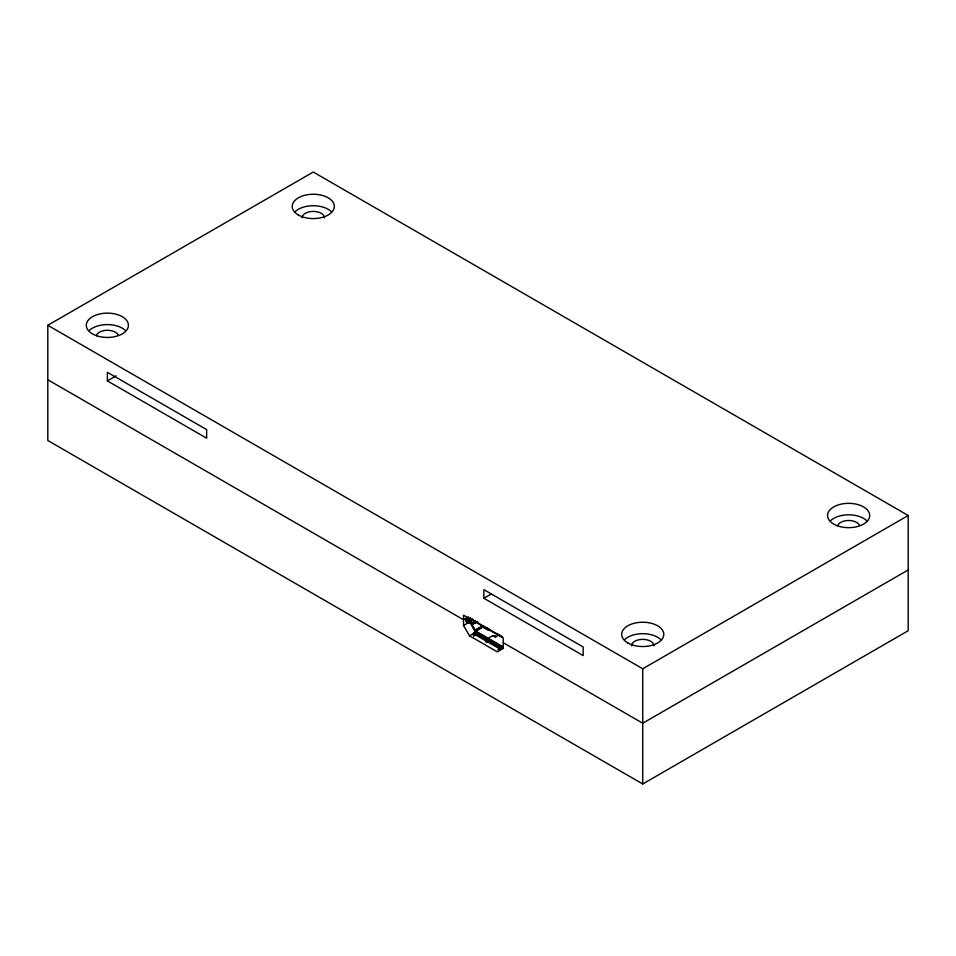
<?xml version="1.0" encoding="UTF-8"?>
<svg xmlns="http://www.w3.org/2000/svg" width="956" height="956" viewBox="0 0 956 956"><rect width="100%" height="100%" fill="white"/><g stroke="black" fill="none" stroke-linecap="round" stroke-linejoin="round"><path stroke-width="1.43" d="M467.448 619.333L466.397 621.328L471.021 620.205L471.75 619.118M474.475 635.417C475.156 633.458 471.75 634.772 474.451 635.119L473.399 634.533L474.57 634.497L474.475 635.417L474.762 634.007M489.376 629.873L487.632 629.98L482.589 627.1L475.969 631.008L472.049 624.782L471.75 622.703L468.201 623.324L466.397 621.902L467.197 623.073L467.448 621.974L466.552 621.257L466.397 621.902L466.719 622.691L466.719 620.097M466.875 621.759L467.735 622.105C467.902 625.786 466.552 619.285 470.268 618.257M467.759 620.396L468.034 619.309L466.552 620.695L466.851 619.87M468.034 622.177L467.759 623.252L467.735 619.285M466.397 621.328L466.875 620.528M473.495 634.198L475.969 631.008M486.281 642.312C486.986 638.68 492.256 634.019 495.937 636.684L498.363 635.25M502.569 646.029C497.49 648.754 498.709 649.614 503.25 648.001M466.552 620.695L467.006 619.643M467.197 623.073L467.735 622.105M467.424 620.372L468.034 619.309M499.857 650.08L500.574 648.909M497.813 649.817L499.474 648.682L473.65 633.78L473.626 635.716M47.8 325.291L313.269 172.02L908.2 515.499L908.2 630.709L642.731 783.98L47.8 440.501L47.8 325.291L642.731 668.77L908.2 515.499M107.371 380.882L206.651 438.207L206.651 429.614L107.371 372.29L107.371 380.882L116.058 375.875M483.879 598.265L583.16 655.589L583.16 646.985L483.879 589.673L483.879 598.265L491.324 593.963M468.5 616.895L463.529 619.763L47.8 379.747M503.489 648.276L497.287 651.861L469.492 635.812L463.529 625.499L468.5 622.631M471.75 623.802L475.108 621.866M471.774 624.041L475.12 622.105M471.834 624.28L476.303 621.711M471.917 624.531L476.387 621.962M472.049 624.782L477.63 621.555M475.192 630.219C483.33 624.304 485.911 626.443 475.694 630.829L482.398 626.957M475.335 630.458L482.039 626.586M475.514 630.661L482.206 626.789M469.492 635.812L474.451 632.944M908.2 569.955L642.731 723.226L503.238 642.695M495.662 636.78C493.009 634.736 496.164 637.497 494.897 636.588L495.363 636.804M472.802 619.309L471.177 618.879L502.641 637.138M487.297 642.193L486.353 641.619L487.62 641.428L486.508 641.213M486.222 641.882L487.429 641.918L486.353 641.619M494.897 636.588L495.937 636.684M493.2 635.907L494.348 635.943M493.344 635.848L494.061 635.824M473.399 634.533L474.487 634.796M493.511 635.8L494.443 636.039L493.702 635.788M500.382 649.399L499.307 649.1L500.251 649.674M474.881 620.886L477.438 622.368M486.425 627.554L488.982 629.036M496.678 633.481L500.526 635.692M475.801 631.115L501.613 646.017L501.792 647.63L501.792 645.921M475.287 631.474L501.099 646.375M474.797 631.94L500.609 646.842M474.343 632.502L500.155 647.403M473.961 633.123L499.773 648.025M470.268 618.974L471.583 619.93L471.583 622.798M475.407 632.346L470.268 622.942M502.259 636.959L501.637 636.23M473.495 635.453L473.985 636.063M642.731 668.77L642.731 783.98M503.238 648.419L503.238 638.106L463.529 615.174L463.529 625.499M471.021 620.205L471.021 623.061M470.364 620.396L470.364 623.264M469.659 620.504L469.659 623.372M468.918 620.528L468.918 623.396M470.244 617.911A3.513 2.031 -60 0 1 467.544 620.097A3.513 2.031 -60 0 1 466.014 618.329M837.779 525.286A11.233 6.489 0 0 1 848.629 520.482A11.233 6.489 0 0 1 859.48 525.286M631.498 645.838A11.233 6.489 0 0 1 642.731 639.361A11.233 6.489 0 0 1 653.964 645.838M96.52 335.078A11.233 6.489 0 0 1 107.371 330.274A11.233 6.489 0 0 1 118.221 335.078M302.036 217.872A11.233 6.489 0 0 1 313.269 211.396A11.233 6.489 0 0 1 324.502 217.872M624.495 639.767A21.056 12.153 0 0 1 660.966 639.767M830.394 520.889A21.056 12.153 0 0 1 866.877 520.889M89.123 330.668A21.056 12.153 0 0 1 125.606 330.668M295.034 211.802A21.056 12.153 0 0 1 331.505 211.802M470.603 618.114A4.206 2.438 -60 0 1 469.265 619.775M467.723 620.659A4.206 2.438 -60 0 1 465.512 618.616M838.101 526.027A21.056 12.153 0 0 0 869.697 515.499A21.056 12.153 0 0 0 838.101 504.971A21.056 12.153 0 0 0 838.101 526.027M627.841 642.97A21.056 12.153 0 0 0 663.07 637.521A21.056 12.153 0 0 0 637.282 622.631A21.056 12.153 0 0 0 627.841 642.97M96.843 335.819A21.056 12.153 0 0 0 128.427 325.291A21.056 12.153 0 0 0 96.843 314.763A21.056 12.153 0 0 0 96.843 335.819M298.38 215.004A21.056 12.153 0 0 0 333.62 209.555A21.056 12.153 0 0 0 307.82 194.666A21.056 12.153 0 0 0 298.38 215.004"/></g></svg>
